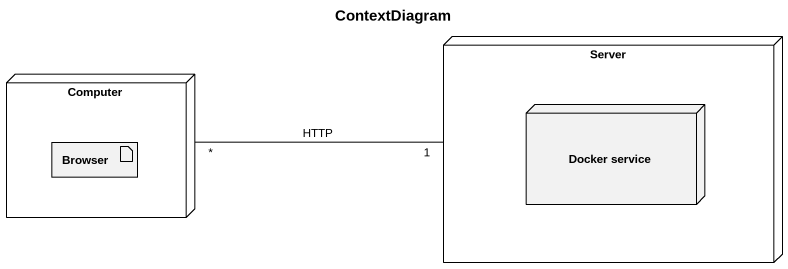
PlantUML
@startuml
title ContextDiagram
node Server {
  node "Docker service" as Docker_service
}
node Computer {
  artifact Browser
}
Computer "*" -right- "1" Server : HTTP
@enduml
